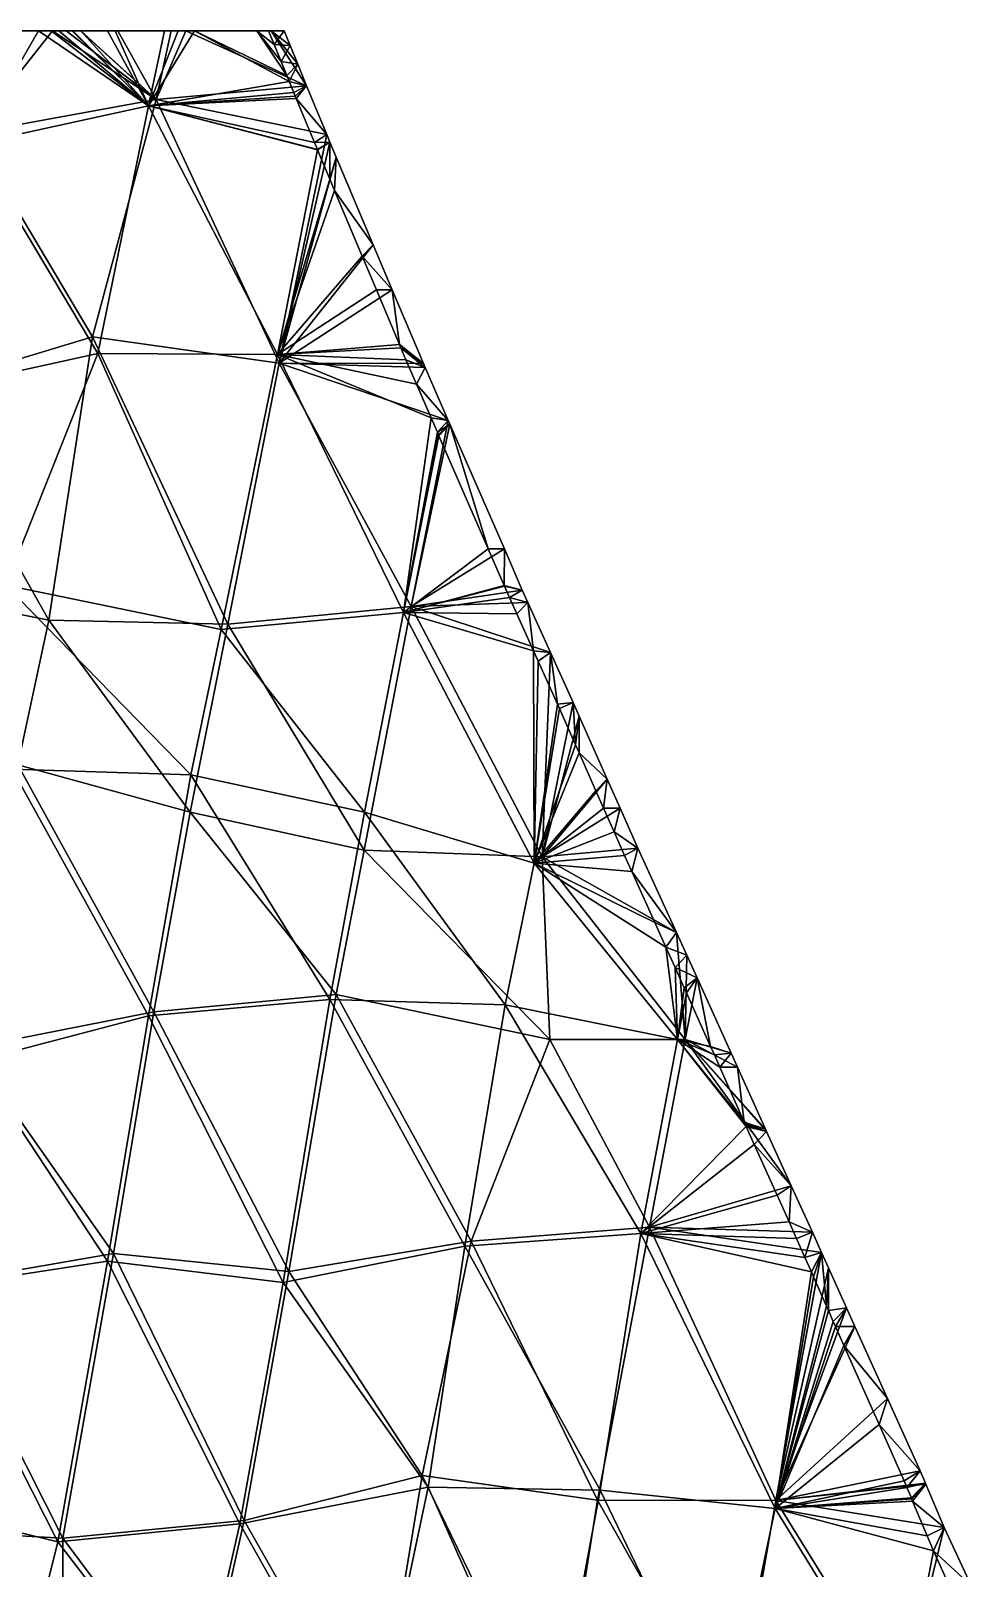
# Model space of a CAD drawing. Extents: x 373697 to 374005, y 6959904 to 6960301.
# Drawn here: x 373808.4 to 373919.1, y 6960119.6 to 6960300.5 of the extents above; entities that cross this region are included whole.
import ezdxf

# ---------------------------------------------------------------- set-up
doc = ezdxf.new("R2010")
doc.units = 0
doc.layers.add('Falla_Este', color=7, linetype='CONTINUOUS')

msp = doc.modelspace()

# ---------------------------------------------------------------- linework, layer by layer
at = {"layer": 'Falla_Este'}
for points in [[(373801.41, 6960288.48, 184.19), (373823.13, 6960292.45, 210.73), (373810.96, 6960300.54, 200.54)], [(373801.41, 6960288.48, 184.19), (373810.96, 6960300.54, 200.54), (373803.88, 6960300.54, 192.48)], [(373809.3, 6960300.54, 200.54), (373801.56, 6960287.21, 185.59), (373803.82, 6960300.54, 194.26)], [(373822.24, 6960291.73, 211.33), (373801.56, 6960287.21, 185.59), (373809.3, 6960300.54, 200.54)], [(373810.96, 6960300.54, 200.54), (373809.3, 6960300.54, 200.54), (373803.82, 6960300.54, 194.26)], [(373810.96, 6960300.54, 200.54), (373803.82, 6960300.54, 194.26), (373803.88, 6960300.54, 192.48)], [(373810.78, 6960300.54, 202.23), (373809.3, 6960300.54, 200.54), (373810.96, 6960300.54, 200.54)], [(373810.78, 6960300.54, 202.23), (373822.24, 6960291.73, 211.33), (373809.3, 6960300.54, 200.54)], [(373811.68, 6960300.54, 203.26), (373810.78, 6960300.54, 202.23), (373812.55, 6960300.54, 202.35)], [(373812.55, 6960300.54, 202.35), (373810.78, 6960300.54, 202.23), (373810.96, 6960300.54, 200.54)], [(373822.24, 6960291.73, 211.33), (373810.78, 6960300.54, 202.23), (373811.68, 6960300.54, 203.26)], [(373810.96, 6960300.54, 200.54), (373823.13, 6960292.45, 210.73), (373812.55, 6960300.54, 202.35)], [(373813.25, 6960300.54, 205.06), (373811.68, 6960300.54, 203.26), (373814.23, 6960300.54, 204.26)], [(373811.68, 6960300.54, 203.26), (373812.55, 6960300.54, 202.35), (373814.23, 6960300.54, 204.26)], [(373813.25, 6960300.54, 205.06), (373822.24, 6960291.73, 211.33), (373811.68, 6960300.54, 203.26)], [(373812.55, 6960300.54, 202.35), (373823.13, 6960292.45, 210.73), (373814.23, 6960300.54, 204.26)], [(373813.3, 6960300.54, 205.12), (373813.25, 6960300.54, 205.06), (373814.23, 6960300.54, 204.26)], [(373813.3, 6960300.54, 205.12), (373822.24, 6960291.73, 211.33), (373813.25, 6960300.54, 205.06)], [(373813.33, 6960300.54, 205.15), (373813.3, 6960300.54, 205.12), (373814.26, 6960300.54, 204.29)], [(373813.3, 6960300.54, 205.12), (373814.23, 6960300.54, 204.26), (373814.26, 6960300.54, 204.29)], [(373813.33, 6960300.54, 205.15), (373822.24, 6960291.73, 211.33), (373813.3, 6960300.54, 205.12)], [(373814.26, 6960300.54, 206.21), (373813.33, 6960300.54, 205.15), (373814.26, 6960300.54, 204.29)], [(373814.26, 6960300.54, 206.21), (373822.24, 6960291.73, 211.33), (373813.33, 6960300.54, 205.15)], [(373814.23, 6960300.54, 204.26), (373823.13, 6960292.45, 210.73), (373814.26, 6960300.54, 204.29)], [(373817.41, 6960300.54, 209.83), (373814.26, 6960300.54, 206.21), (373818.64, 6960300.54, 209.28)], [(373814.26, 6960300.54, 206.21), (373814.26, 6960300.54, 204.29), (373818.64, 6960300.54, 209.28)], [(373814.26, 6960300.54, 204.29), (373823.13, 6960292.45, 210.73), (373818.64, 6960300.54, 209.28)], [(373817.41, 6960300.54, 209.83), (373822.24, 6960291.73, 211.33), (373814.26, 6960300.54, 206.21)], [(373818.32, 6960300.54, 210.87), (373817.41, 6960300.54, 209.83), (373818.64, 6960300.54, 209.28)], [(373818.32, 6960300.54, 210.87), (373822.24, 6960291.73, 211.33), (373817.41, 6960300.54, 209.83)], [(373824.11, 6960300.54, 217.55), (373818.32, 6960300.54, 210.87), (373824.89, 6960300.54, 216.45)], [(373818.32, 6960300.54, 210.87), (373818.64, 6960300.54, 209.28), (373824.89, 6960300.54, 216.45)], [(373824.11, 6960300.54, 217.55), (373822.24, 6960291.73, 211.33), (373818.32, 6960300.54, 210.87)], [(373818.64, 6960300.54, 209.28), (373823.13, 6960292.45, 210.73), (373824.89, 6960300.54, 216.45)], [(373822.24, 6960291.73, 211.33), (373824.11, 6960300.54, 217.55), (373824.13, 6960300.54, 217.56)], [(373825.73, 6960300.54, 219.4), (373822.24, 6960291.73, 211.33), (373824.13, 6960300.54, 217.56)], [(373822.24, 6960291.73, 211.33), (373825.73, 6960300.54, 219.4), (373827.66, 6960300.54, 221.59)], [(373838.79, 6960294.59, 231.52), (373822.24, 6960291.73, 211.33), (373827.66, 6960300.54, 221.59)], [(373824.89, 6960300.54, 216.45), (373823.13, 6960292.45, 210.73), (373826.64, 6960300.54, 218.43)], [(373826.64, 6960300.54, 218.43), (373823.13, 6960292.45, 210.73), (373840.83, 6960294.07, 231.52)], [(373824.13, 6960300.54, 217.56), (373824.11, 6960300.54, 217.55), (373824.89, 6960300.54, 216.45)], [(373824.89, 6960300.54, 216.45), (373826.64, 6960300.54, 218.43), (373824.13, 6960300.54, 217.56)], [(373825.73, 6960300.54, 219.4), (373824.13, 6960300.54, 217.56), (373826.64, 6960300.54, 218.43)], [(373827.66, 6960300.54, 221.59), (373825.73, 6960300.54, 219.4), (373826.64, 6960300.54, 218.43)], [(373827.66, 6960300.54, 221.59), (373826.64, 6960300.54, 218.43), (373836.68, 6960300.54, 229.8)], [(373826.64, 6960300.54, 218.43), (373840.83, 6960294.07, 231.52), (373836.68, 6960300.54, 229.8)], [(373834.98, 6960300.54, 229.93), (373827.66, 6960300.54, 221.59), (373836.68, 6960300.54, 229.8)], [(373838.79, 6960294.59, 231.52), (373827.66, 6960300.54, 221.59), (373838.51, 6960295.27, 231.52)], [(373838.51, 6960295.27, 231.52), (373827.66, 6960300.54, 221.59), (373834.98, 6960300.54, 229.93)], [(373836.68, 6960300.54, 229.8), (373836.37, 6960300.54, 231.52), (373834.98, 6960300.54, 229.93)], [(373837.03, 6960298.92, 231.52), (373834.98, 6960300.54, 229.93), (373836.37, 6960300.54, 231.52)], [(373838.51, 6960295.27, 231.52), (373834.98, 6960300.54, 229.93), (373837.85, 6960296.91, 231.52)], [(373837.85, 6960296.91, 231.52), (373834.98, 6960300.54, 229.93), (373837.03, 6960298.92, 231.52)], [(373838.2, 6960300.54, 231.52), (373836.37, 6960300.54, 231.52), (373836.68, 6960300.54, 229.8)], [(373838.2, 6960300.54, 231.52), (373837.03, 6960298.92, 231.52), (373836.37, 6960300.54, 231.52)], [(373836.68, 6960300.54, 229.8), (373839.8, 6960296.6, 231.52), (373838.91, 6960298.79, 231.52)], [(373836.68, 6960300.54, 229.8), (373840.83, 6960294.07, 231.52), (373839.8, 6960296.6, 231.52)], [(373836.68, 6960300.54, 229.8), (373838.91, 6960298.79, 231.52), (373838.2, 6960300.54, 231.52)], [(373838.91, 6960298.79, 231.52), (373837.03, 6960298.92, 231.52), (373838.2, 6960300.54, 231.52)], [(373837.85, 6960296.91, 231.52), (373837.03, 6960298.92, 231.52), (373838.91, 6960298.79, 231.52)], [(373839.8, 6960296.6, 231.52), (373837.85, 6960296.91, 231.52), (373838.91, 6960298.79, 231.52)], [(373838.51, 6960295.27, 231.52), (373837.85, 6960296.91, 231.52), (373839.8, 6960296.6, 231.52)], [(373838.79, 6960294.59, 231.52), (373838.51, 6960295.27, 231.52), (373839.8, 6960296.6, 231.52)], [(373838.79, 6960294.59, 231.52), (373839.8, 6960296.6, 231.52), (373840.83, 6960294.07, 231.52)], [(373839.33, 6960293.26, 231.52), (373822.24, 6960291.73, 211.33), (373838.79, 6960294.59, 231.52)], [(373823.13, 6960292.45, 210.73), (373843.21, 6960288.33, 231.52), (373840.83, 6960294.07, 231.52)], [(373839.33, 6960293.26, 231.52), (373838.79, 6960294.59, 231.52), (373840.83, 6960294.07, 231.52)], [(373839.49, 6960292.86, 231.52), (373839.33, 6960293.26, 231.52), (373840.83, 6960294.07, 231.52)], [(373839.61, 6960292.58, 231.52), (373839.49, 6960292.86, 231.52), (373840.83, 6960294.07, 231.52)], [(373840.83, 6960294.07, 231.52), (373843.21, 6960288.33, 231.52), (373839.61, 6960292.58, 231.52)], [(373801.41, 6960288.48, 184.19), (373815.66, 6960264.52, 189.4), (373823.13, 6960292.45, 210.73)], [(373823.13, 6960292.45, 210.73), (373815.66, 6960264.52, 189.4), (373837.61, 6960261.44, 212.52)], [(373839.49, 6960292.86, 231.52), (373822.24, 6960291.73, 211.33), (373839.33, 6960293.26, 231.52)], [(373839.61, 6960292.58, 231.52), (373822.24, 6960291.73, 211.33), (373839.49, 6960292.86, 231.52)], [(373841.76, 6960287.41, 231.52), (373822.24, 6960291.73, 211.33), (373839.61, 6960292.58, 231.52)], [(373837.61, 6960261.44, 212.52), (373843.21, 6960288.33, 231.52), (373823.13, 6960292.45, 210.73)], [(373841.76, 6960287.41, 231.52), (373839.61, 6960292.58, 231.52), (373843.21, 6960288.33, 231.52)], [(373822.24, 6960291.73, 211.33), (373816.27, 6960262.57, 190.99), (373801.56, 6960287.21, 185.59)], [(373837.42, 6960262.45, 214.75), (373816.27, 6960262.57, 190.99), (373822.24, 6960291.73, 211.33)], [(373842.11, 6960286.57, 231.52), (373822.24, 6960291.73, 211.33), (373841.76, 6960287.41, 231.52)], [(373842.12, 6960286.54, 231.52), (373822.24, 6960291.73, 211.33), (373842.11, 6960286.57, 231.52)], [(373842.12, 6960286.54, 231.52), (373837.42, 6960262.45, 214.75), (373822.24, 6960291.73, 211.33)], [(373816.27, 6960262.57, 190.99), (373794.36, 6960257.74, 163.97), (373801.56, 6960287.21, 185.59)], [(373795.12, 6960258.35, 163.45), (373815.66, 6960264.52, 189.4), (373801.41, 6960288.48, 184.19)], [(373843.21, 6960288.33, 231.52), (373837.61, 6960261.44, 212.52), (373843.59, 6960287.44, 231.52)], [(373843.59, 6960287.44, 231.52), (373837.61, 6960261.44, 212.52), (373844.33, 6960285.68, 231.52)], [(373843.21, 6960288.33, 231.52), (373843.59, 6960287.44, 231.52), (373841.76, 6960287.41, 231.52)], [(373842.11, 6960286.57, 231.52), (373841.76, 6960287.41, 231.52), (373843.59, 6960287.44, 231.52)], [(373842.12, 6960286.54, 231.52), (373842.11, 6960286.57, 231.52), (373843.59, 6960287.44, 231.52)], [(373843.59, 6960283.07, 231.52), (373842.12, 6960286.54, 231.52), (373843.59, 6960287.44, 231.52)], [(373843.59, 6960283.07, 231.52), (373843.59, 6960287.44, 231.52), (373844.33, 6960285.68, 231.52)], [(373837.42, 6960262.45, 214.75), (373842.12, 6960286.54, 231.52), (373843.59, 6960283.07, 231.52)], [(373837.61, 6960261.44, 212.52), (373848.69, 6960275.36, 231.52), (373844.33, 6960285.68, 231.52)], [(373844.14, 6960281.75, 231.52), (373843.59, 6960283.07, 231.52), (373844.33, 6960285.68, 231.52)], [(373844.14, 6960281.75, 231.52), (373844.33, 6960285.68, 231.52), (373848.69, 6960275.36, 231.52)], [(373837.42, 6960262.45, 214.75), (373843.59, 6960283.07, 231.52), (373844.14, 6960281.75, 231.52)], [(373837.42, 6960262.45, 214.75), (373844.14, 6960281.75, 231.52), (373847.4, 6960274.02, 231.52)], [(373847.4, 6960274.02, 231.52), (373844.14, 6960281.75, 231.52), (373848.69, 6960275.36, 231.52)], [(373837.61, 6960261.44, 212.52), (373850.93, 6960270.06, 231.52), (373848.69, 6960275.36, 231.52)], [(373848.69, 6960275.36, 231.52), (373850.93, 6960270.06, 231.52), (373847.4, 6960274.02, 231.52)], [(373837.42, 6960262.45, 214.75), (373847.4, 6960274.02, 231.52), (373849.07, 6960270.06, 231.52)], [(373849.07, 6960270.06, 231.52), (373847.4, 6960274.02, 231.52), (373850.93, 6960270.06, 231.52)], [(373851.79, 6960263.61, 231.52), (373837.42, 6960262.45, 214.75), (373849.07, 6960270.06, 231.52)], [(373837.61, 6960261.44, 212.52), (373854.59, 6960261.41, 231.52), (373850.93, 6960270.06, 231.52)], [(373850.93, 6960270.06, 231.52), (373851.79, 6960263.61, 231.52), (373849.07, 6960270.06, 231.52)], [(373854.59, 6960261.41, 231.52), (373851.79, 6960263.61, 231.52), (373850.93, 6960270.06, 231.52)], [(373795.12, 6960258.35, 163.45), (373810.5, 6960231.18, 168), (373815.66, 6960264.52, 189.4)], [(373810.5, 6960231.18, 168), (373831.57, 6960230.71, 191), (373815.66, 6960264.52, 189.4)], [(373815.66, 6960264.52, 189.4), (373831.57, 6960230.71, 191), (373837.61, 6960261.44, 212.52)], [(373851.94, 6960263.25, 231.52), (373837.42, 6960262.45, 214.75), (373851.79, 6960263.61, 231.52)], [(373854.59, 6960261.41, 231.52), (373851.94, 6960263.25, 231.52), (373851.79, 6960263.61, 231.52)], [(373816.27, 6960262.57, 190.99), (373805.45, 6960235.33, 166.04), (373794.36, 6960257.74, 163.97)], [(373816.27, 6960262.57, 190.99), (373830.78, 6960230.09, 191.54), (373805.45, 6960235.33, 166.04)], [(373837.42, 6960262.45, 214.75), (373830.78, 6960230.09, 191.54), (373816.27, 6960262.57, 190.99)], [(373837.42, 6960262.45, 214.75), (373852.24, 6960232.08, 216.59), (373830.78, 6960230.09, 191.54)], [(373837.42, 6960262.45, 214.75), (373851.94, 6960263.25, 231.52), (373852.54, 6960261.82, 231.52)], [(373853.78, 6960258.98, 231.52), (373837.42, 6960262.45, 214.75), (373852.54, 6960261.82, 231.52)], [(373855.51, 6960255, 231.52), (373837.42, 6960262.45, 214.75), (373853.78, 6960258.98, 231.52)], [(373855.51, 6960255, 231.52), (373852.24, 6960232.08, 216.59), (373837.42, 6960262.45, 214.75)], [(373852.54, 6960261.82, 231.52), (373851.94, 6960263.25, 231.52), (373854.8, 6960260.92, 231.52)], [(373851.94, 6960263.25, 231.52), (373854.59, 6960261.41, 231.52), (373854.8, 6960260.92, 231.52)], [(373853.78, 6960258.98, 231.52), (373852.54, 6960261.82, 231.52), (373854.8, 6960260.92, 231.52)], [(373831.57, 6960230.71, 191), (373853.14, 6960232.79, 215.97), (373837.61, 6960261.44, 212.52)], [(373854.8, 6960260.92, 231.52), (373837.61, 6960261.44, 212.52), (373857.5, 6960254.7, 231.52)], [(373837.61, 6960261.44, 212.52), (373853.14, 6960232.79, 215.97), (373857.5, 6960254.7, 231.52)], [(373837.61, 6960261.44, 212.52), (373854.8, 6960260.92, 231.52), (373854.59, 6960261.41, 231.52)], [(373857.5, 6960254.7, 231.52), (373853.78, 6960258.98, 231.52), (373854.8, 6960260.92, 231.52)], [(373789.96, 6960235.33, 147.37), (373810.5, 6960231.18, 168), (373795.12, 6960258.35, 163.45)], [(373857.5, 6960254.7, 231.52), (373855.51, 6960255, 231.52), (373853.78, 6960258.98, 231.52)], [(373852.24, 6960232.08, 216.59), (373855.51, 6960255, 231.52), (373856.24, 6960253.32, 231.52)], [(373853.14, 6960232.79, 215.97), (373857.7, 6960254.24, 231.52), (373857.5, 6960254.7, 231.52)], [(373857.5, 6960254.7, 231.52), (373856.24, 6960253.32, 231.52), (373855.51, 6960255, 231.52)], [(373856.24, 6960253.32, 231.52), (373857.5, 6960254.7, 231.52), (373857.7, 6960254.24, 231.52)], [(373852.24, 6960232.08, 216.59), (373856.24, 6960253.32, 231.52), (373856.36, 6960253.03, 231.52)], [(373852.24, 6960232.08, 216.59), (373856.36, 6960253.03, 231.52), (373856.42, 6960252.9, 231.52)], [(373852.24, 6960232.08, 216.59), (373856.42, 6960252.9, 231.52), (373862.23, 6960239.57, 231.52)], [(373853.14, 6960232.79, 215.97), (373864.12, 6960239.57, 231.52), (373857.7, 6960254.24, 231.52)], [(373856.36, 6960253.03, 231.52), (373856.24, 6960253.32, 231.52), (373857.7, 6960254.24, 231.52)], [(373856.42, 6960252.9, 231.52), (373856.36, 6960253.03, 231.52), (373857.7, 6960254.24, 231.52)], [(373857.7, 6960254.24, 231.52), (373862.23, 6960239.57, 231.52), (373856.42, 6960252.9, 231.52)], [(373864.12, 6960239.57, 231.52), (373862.23, 6960239.57, 231.52), (373857.7, 6960254.24, 231.52)], [(373852.24, 6960232.08, 216.59), (373862.23, 6960239.57, 231.52), (373864.1, 6960235.27, 231.52)], [(373864.12, 6960239.57, 231.52), (373853.14, 6960232.79, 215.97), (373866.22, 6960234.74, 231.52)], [(373864.12, 6960239.57, 231.52), (373864.1, 6960235.27, 231.52), (373862.23, 6960239.57, 231.52)], [(373866.22, 6960234.74, 231.52), (373864.1, 6960235.27, 231.52), (373864.12, 6960239.57, 231.52)], [(373806.87, 6960214.19, 155.61), (373810.5, 6960231.18, 168), (373789.96, 6960235.33, 147.37)], [(373805.45, 6960235.33, 166.04), (373827.23, 6960213.01, 178.93), (373806.2, 6960213.66, 156.05)], [(373805.45, 6960235.33, 166.04), (373830.78, 6960230.09, 191.54), (373827.23, 6960213.01, 178.93)], [(373864.14, 6960235.18, 231.52), (373852.24, 6960232.08, 216.59), (373864.1, 6960235.27, 231.52)], [(373864.73, 6960233.87, 231.52), (373852.24, 6960232.08, 216.59), (373864.14, 6960235.18, 231.52)], [(373866.22, 6960234.74, 231.52), (373853.14, 6960232.79, 215.97), (373866.88, 6960233.29, 231.52)], [(373866.22, 6960234.74, 231.52), (373864.14, 6960235.18, 231.52), (373864.1, 6960235.27, 231.52)], [(373866.22, 6960234.74, 231.52), (373864.73, 6960233.87, 231.52), (373864.14, 6960235.18, 231.52)], [(373864.73, 6960233.87, 231.52), (373866.22, 6960234.74, 231.52), (373866.88, 6960233.29, 231.52)], [(373831.57, 6960230.71, 191), (373847.61, 6960204.15, 195.31), (373853.14, 6960232.79, 215.97)], [(373847.61, 6960204.15, 195.31), (373868.55, 6960203.36, 218.31), (373853.14, 6960232.79, 215.97)], [(373865.59, 6960231.95, 231.52), (373852.24, 6960232.08, 216.59), (373864.73, 6960233.87, 231.52)], [(373866.88, 6960233.29, 231.52), (373853.14, 6960232.79, 215.97), (373869.55, 6960227.39, 231.52)], [(373869.55, 6960227.39, 231.52), (373853.14, 6960232.79, 215.97), (373868.55, 6960203.36, 218.31)], [(373865.59, 6960231.95, 231.52), (373864.73, 6960233.87, 231.52), (373866.88, 6960233.29, 231.52)], [(373867.56, 6960227.57, 231.52), (373865.59, 6960231.95, 231.52), (373866.88, 6960233.29, 231.52)], [(373867.56, 6960227.57, 231.52), (373866.88, 6960233.29, 231.52), (373869.55, 6960227.39, 231.52)], [(373806.87, 6960214.19, 155.61), (373827.13, 6960208.6, 174.99), (373810.5, 6960231.18, 168)], [(373810.5, 6960231.18, 168), (373827.13, 6960208.6, 174.99), (373831.57, 6960230.71, 191)], [(373852.24, 6960232.08, 216.59), (373847.65, 6960208.6, 199.43), (373830.78, 6960230.09, 191.54)], [(373867.63, 6960202.61, 218.96), (373847.65, 6960208.6, 199.43), (373852.24, 6960232.08, 216.59)], [(373867.56, 6960227.57, 231.52), (373852.24, 6960232.08, 216.59), (373865.59, 6960231.95, 231.52)], [(373867.63, 6960202.61, 218.96), (373852.24, 6960232.08, 216.59), (373867.56, 6960227.57, 231.52)], [(373831.57, 6960230.71, 191), (373827.13, 6960208.6, 174.99), (373847.61, 6960204.15, 195.31)], [(373847.65, 6960208.6, 199.43), (373827.23, 6960213.01, 178.93), (373830.78, 6960230.09, 191.54)], [(373868.1, 6960226.37, 231.52), (373867.56, 6960227.57, 231.52), (373869.55, 6960227.39, 231.52)], [(373867.63, 6960202.61, 218.96), (373867.56, 6960227.57, 231.52), (373868.1, 6960226.37, 231.52)], [(373870.39, 6960221.31, 231.52), (373868.1, 6960226.37, 231.52), (373869.55, 6960227.39, 231.52)], [(373869.55, 6960227.39, 231.52), (373868.55, 6960203.36, 218.31), (373872.21, 6960221.51, 231.52)], [(373870.39, 6960221.31, 231.52), (373869.55, 6960227.39, 231.52), (373872.21, 6960221.51, 231.52)], [(373867.63, 6960202.61, 218.96), (373868.1, 6960226.37, 231.52), (373870.39, 6960221.31, 231.52)], [(373867.63, 6960202.61, 218.96), (373870.39, 6960221.31, 231.52), (373870.6, 6960220.81, 231.52)], [(373867.63, 6960202.61, 218.96), (373870.6, 6960220.81, 231.52), (373872.49, 6960216.54, 231.52)], [(373872.21, 6960221.51, 231.52), (373868.55, 6960203.36, 218.31), (373872.92, 6960219.91, 231.52)], [(373872.92, 6960219.91, 231.52), (373868.55, 6960203.36, 218.31), (373876.22, 6960212.5, 231.52)], [(373870.6, 6960220.81, 231.52), (373870.39, 6960221.31, 231.52), (373872.21, 6960221.51, 231.52)], [(373872.49, 6960216.54, 231.52), (373870.6, 6960220.81, 231.52), (373872.21, 6960221.51, 231.52)], [(373872.49, 6960216.54, 231.52), (373872.21, 6960221.51, 231.52), (373872.92, 6960219.91, 231.52)], [(373872.92, 6960215.57, 231.52), (373872.49, 6960216.54, 231.52), (373872.92, 6960219.91, 231.52)], [(373872.92, 6960215.57, 231.52), (373872.92, 6960219.91, 231.52), (373876.22, 6960212.5, 231.52)], [(373867.63, 6960202.61, 218.96), (373872.49, 6960216.54, 231.52), (373872.92, 6960215.57, 231.52)], [(373867.63, 6960202.61, 218.96), (373872.92, 6960215.57, 231.52), (373874.89, 6960211.12, 231.52)], [(373874.89, 6960211.12, 231.52), (373872.92, 6960215.57, 231.52), (373876.22, 6960212.5, 231.52)], [(373806.87, 6960214.19, 155.61), (373801.12, 6960180.82, 130.53), (373822.85, 6960185.13, 157.55)], [(373806.2, 6960213.66, 156.05), (373822.23, 6960184.65, 157.95), (373801.88, 6960179.31, 131.95)], [(373822.23, 6960184.65, 157.95), (373806.2, 6960213.66, 156.05), (373827.23, 6960213.01, 178.93)], [(373806.87, 6960214.19, 155.61), (373822.85, 6960185.13, 157.55), (373827.13, 6960208.6, 174.99)], [(373822.23, 6960184.65, 157.95), (373827.23, 6960213.01, 178.93), (373843.59, 6960186.58, 183.01)], [(373847.65, 6960208.6, 199.43), (373843.59, 6960186.58, 183.01), (373827.23, 6960213.01, 178.93)], [(373867.63, 6960202.61, 218.96), (373874.89, 6960211.12, 231.52), (373875.79, 6960209.08, 231.52)], [(373876.22, 6960212.5, 231.52), (373868.55, 6960203.36, 218.31), (373877.74, 6960209.08, 231.52)], [(373875.79, 6960209.08, 231.52), (373874.89, 6960211.12, 231.52), (373876.22, 6960212.5, 231.52)], [(373875.79, 6960209.08, 231.52), (373876.22, 6960212.5, 231.52), (373877.74, 6960209.08, 231.52)], [(373867.63, 6960202.61, 218.96), (373875.79, 6960209.08, 231.52), (373877.02, 6960206.29, 231.52)], [(373877.74, 6960209.08, 231.52), (373868.55, 6960203.36, 218.31), (373879.83, 6960204.38, 231.52)], [(373877.02, 6960206.29, 231.52), (373875.79, 6960209.08, 231.52), (373877.74, 6960209.08, 231.52)], [(373879.83, 6960204.38, 231.52), (373877.02, 6960206.29, 231.52), (373877.74, 6960209.08, 231.52)], [(373822.85, 6960185.13, 157.55), (373844.33, 6960187.14, 182.54), (373827.13, 6960208.6, 174.99)], [(373844.33, 6960187.14, 182.54), (373847.61, 6960204.15, 195.31), (373827.13, 6960208.6, 174.99)], [(373847.65, 6960208.6, 199.43), (373864.23, 6960185.92, 206.31), (373843.59, 6960186.58, 183.01)], [(373847.65, 6960208.6, 199.43), (373867.63, 6960202.61, 218.96), (373864.23, 6960185.92, 206.31)], [(373867.63, 6960202.61, 218.96), (373877.02, 6960206.29, 231.52), (373878.24, 6960203.52, 231.52)], [(373878.24, 6960203.52, 231.52), (373877.02, 6960206.29, 231.52), (373879.83, 6960204.38, 231.52)], [(373844.33, 6960187.14, 182.54), (373869.46, 6960181.87, 208.1), (373847.61, 6960204.15, 195.31)], [(373847.61, 6960204.15, 195.31), (373869.46, 6960181.87, 208.1), (373868.55, 6960203.36, 218.31)], [(373879.83, 6960204.38, 231.52), (373868.55, 6960203.36, 218.31), (373884.37, 6960194.43, 231.52)], [(373879.1, 6960201.64, 231.52), (373878.24, 6960203.52, 231.52), (373879.83, 6960204.38, 231.52)], [(373879.1, 6960201.64, 231.52), (373879.83, 6960204.38, 231.52), (373884.37, 6960194.43, 231.52)], [(373864.23, 6960185.92, 206.31), (373867.63, 6960202.61, 218.96), (373884.5, 6960181.87, 227.5)], [(373867.63, 6960202.61, 218.96), (373878.24, 6960203.52, 231.52), (373879.1, 6960201.64, 231.52)], [(373883.13, 6960192.71, 231.52), (373867.63, 6960202.61, 218.96), (373881.81, 6960195.64, 231.52)], [(373884.5, 6960181.87, 227.5), (373867.63, 6960202.61, 218.96), (373883.13, 6960192.71, 231.52)], [(373867.63, 6960202.61, 218.96), (373879.1, 6960201.64, 231.52), (373881.81, 6960195.64, 231.52)], [(373868.55, 6960203.36, 218.31), (373885.4, 6960181.87, 226.22), (373884.37, 6960194.43, 231.52)], [(373868.55, 6960203.36, 218.31), (373869.46, 6960181.87, 208.1), (373885.4, 6960181.87, 226.22)], [(373881.81, 6960195.64, 231.52), (373879.1, 6960201.64, 231.52), (373884.37, 6960194.43, 231.52)], [(373883.13, 6960192.71, 231.52), (373881.81, 6960195.64, 231.52), (373884.37, 6960194.43, 231.52)], [(373883.13, 6960192.71, 231.52), (373884.37, 6960194.43, 231.52), (373885.59, 6960191.76, 231.52)], [(373884.37, 6960194.43, 231.52), (373885.4, 6960181.87, 226.22), (373885.59, 6960191.76, 231.52)], [(373884.21, 6960190.32, 231.52), (373883.13, 6960192.71, 231.52), (373885.59, 6960191.76, 231.52)], [(373884.5, 6960181.87, 227.5), (373883.13, 6960192.71, 231.52), (373884.21, 6960190.32, 231.52)], [(373885.59, 6960191.76, 231.52), (373886.81, 6960189.11, 231.52), (373884.21, 6960190.32, 231.52)], [(373885.59, 6960191.76, 231.52), (373885.4, 6960181.87, 226.22), (373886.81, 6960189.11, 231.52)], [(373885.28, 6960187.95, 231.52), (373884.21, 6960190.32, 231.52), (373886.81, 6960189.11, 231.52)], [(373884.5, 6960181.87, 227.5), (373884.21, 6960190.32, 231.52), (373885.28, 6960187.95, 231.52)], [(373885.56, 6960187.34, 231.52), (373884.5, 6960181.87, 227.5), (373885.28, 6960187.95, 231.52)], [(373888.38, 6960181.04, 231.52), (373884.5, 6960181.87, 227.5), (373885.56, 6960187.34, 231.52)], [(373885.56, 6960187.34, 231.52), (373885.28, 6960187.95, 231.52), (373886.81, 6960189.11, 231.52)], [(373886.81, 6960189.11, 231.52), (373885.4, 6960181.87, 226.22), (373890.82, 6960180.23, 231.52)], [(373888.38, 6960181.04, 231.52), (373885.56, 6960187.34, 231.52), (373886.81, 6960189.11, 231.52)], [(373888.38, 6960181.04, 231.52), (373886.81, 6960189.11, 231.52), (373890.82, 6960180.23, 231.52)], [(373822.23, 6960184.65, 157.95), (373843.59, 6960186.58, 183.01), (373838.07, 6960153.25, 157.58)], [(373822.85, 6960185.13, 157.55), (373838.77, 6960154.57, 157.94), (373844.33, 6960187.14, 182.54)], [(373859.45, 6960157.54, 184.99), (373838.07, 6960153.25, 157.58), (373843.59, 6960186.58, 183.01)], [(373844.33, 6960187.14, 182.54), (373838.77, 6960154.57, 157.94), (373860.21, 6960158.12, 184.5)], [(373864.23, 6960185.92, 206.31), (373859.45, 6960157.54, 184.99), (373843.59, 6960186.58, 183.01)], [(373869.46, 6960181.87, 208.1), (373844.33, 6960187.14, 182.54), (373860.21, 6960158.12, 184.5)], [(373880.18, 6960159.02, 210.47), (373859.45, 6960157.54, 184.99), (373864.23, 6960185.92, 206.31)], [(373884.5, 6960181.87, 227.5), (373880.18, 6960159.02, 210.47), (373864.23, 6960185.92, 206.31)], [(373801.12, 6960180.82, 130.53), (373818.13, 6960156.68, 136), (373822.85, 6960185.13, 157.55)], [(373822.23, 6960184.65, 157.95), (373817.42, 6960155.78, 135.92), (373801.88, 6960179.31, 131.95)], [(373817.42, 6960155.78, 135.92), (373822.23, 6960184.65, 157.95), (373838.07, 6960153.25, 157.58)], [(373822.85, 6960185.13, 157.55), (373818.13, 6960156.68, 136), (373838.77, 6960154.57, 157.94)], [(373797.07, 6960153.04, 108.75), (373818.13, 6960156.68, 136), (373801.12, 6960180.82, 130.53)], [(373881.19, 6960159.78, 209.82), (373869.46, 6960181.87, 208.1), (373860.21, 6960158.12, 184.5)], [(373869.46, 6960181.87, 208.1), (373881.19, 6960159.78, 209.82), (373885.4, 6960181.87, 226.22)], [(373892.58, 6960171.61, 231.52), (373880.18, 6960159.02, 210.47), (373884.5, 6960181.87, 227.5)], [(373881.19, 6960159.78, 209.82), (373897.87, 6960164.63, 231.52), (373885.4, 6960181.87, 226.22)], [(373888.83, 6960180.04, 231.52), (373884.5, 6960181.87, 227.5), (373888.38, 6960181.04, 231.52)], [(373884.5, 6960181.87, 227.5), (373892.45, 6960171.89, 231.52), (373892.54, 6960171.71, 231.52)], [(373889.48, 6960178.59, 231.52), (373884.5, 6960181.87, 227.5), (373888.83, 6960180.04, 231.52)], [(373892.35, 6960172.14, 231.52), (373884.5, 6960181.87, 227.5), (373889.48, 6960178.59, 231.52)], [(373892.45, 6960171.89, 231.52), (373884.5, 6960181.87, 227.5), (373892.35, 6960172.14, 231.52)], [(373884.5, 6960181.87, 227.5), (373892.54, 6960171.71, 231.52), (373892.58, 6960171.61, 231.52)], [(373890.82, 6960180.23, 231.52), (373885.4, 6960181.87, 226.22), (373891.56, 6960178.59, 231.52)], [(373885.4, 6960181.87, 226.22), (373894.85, 6960171.31, 231.52), (373891.56, 6960178.59, 231.52)], [(373894.85, 6960171.31, 231.52), (373885.4, 6960181.87, 226.22), (373894.98, 6960171.03, 231.52)], [(373894.98, 6960171.03, 231.52), (373885.4, 6960181.87, 226.22), (373897.87, 6960164.63, 231.52)], [(373888.83, 6960180.04, 231.52), (373888.38, 6960181.04, 231.52), (373890.82, 6960180.23, 231.52)], [(373890.82, 6960180.23, 231.52), (373889.48, 6960178.59, 231.52), (373888.83, 6960180.04, 231.52)], [(373891.56, 6960178.59, 231.52), (373889.48, 6960178.59, 231.52), (373890.82, 6960180.23, 231.52)], [(373801.88, 6960179.31, 131.95), (373817.42, 6960155.78, 135.92), (373796.43, 6960152.54, 109.19)], [(373891.56, 6960178.59, 231.52), (373892.35, 6960172.14, 231.52), (373889.48, 6960178.59, 231.52)], [(373894.85, 6960171.31, 231.52), (373892.35, 6960172.14, 231.52), (373891.56, 6960178.59, 231.52)], [(373893.53, 6960169.52, 231.52), (373880.18, 6960159.02, 210.47), (373892.58, 6960171.61, 231.52)], [(373894.85, 6960171.31, 231.52), (373892.45, 6960171.89, 231.52), (373892.35, 6960172.14, 231.52)], [(373892.54, 6960171.71, 231.52), (373892.45, 6960171.89, 231.52), (373894.98, 6960171.03, 231.52)], [(373892.45, 6960171.89, 231.52), (373894.85, 6960171.31, 231.52), (373894.98, 6960171.03, 231.52)], [(373892.58, 6960171.61, 231.52), (373892.54, 6960171.71, 231.52), (373894.98, 6960171.03, 231.52)], [(373893.53, 6960169.52, 231.52), (373892.58, 6960171.61, 231.52), (373894.98, 6960171.03, 231.52)], [(373896.22, 6960163.54, 231.52), (373880.18, 6960159.02, 210.47), (373893.53, 6960169.52, 231.52)], [(373893.53, 6960169.52, 231.52), (373894.98, 6960171.03, 231.52), (373897.87, 6960164.63, 231.52)], [(373896.22, 6960163.54, 231.52), (373893.53, 6960169.52, 231.52), (373897.87, 6960164.63, 231.52)], [(373881.19, 6960159.78, 209.82), (373900.36, 6960159.18, 231.52), (373897.87, 6960164.63, 231.52)], [(373897.87, 6960164.63, 231.52), (373897.64, 6960160.4, 231.52), (373896.22, 6960163.54, 231.52)], [(373900.36, 6960159.18, 231.52), (373897.64, 6960160.4, 231.52), (373897.87, 6960164.63, 231.52)], [(373897.64, 6960160.4, 231.52), (373880.18, 6960159.02, 210.47), (373896.22, 6960163.54, 231.52)], [(373897.64, 6960160.4, 231.52), (373898.51, 6960158.43, 231.52), (373880.18, 6960159.02, 210.47)], [(373900.36, 6960159.18, 231.52), (373898.51, 6960158.43, 231.52), (373897.64, 6960160.4, 231.52)], [(373880.18, 6960159.02, 210.47), (373875.39, 6960128.82, 188.13), (373859.45, 6960157.54, 184.99)], [(373875.06, 6960127.64, 185.03), (373881.19, 6960159.78, 209.82), (373860.21, 6960158.12, 184.5)], [(373881.19, 6960159.78, 209.82), (373875.06, 6960127.64, 185.03), (373896.06, 6960127.61, 210.23)], [(373895.98, 6960126.66, 212.22), (373875.39, 6960128.82, 188.13), (373880.18, 6960159.02, 210.47)], [(373880.18, 6960159.02, 210.47), (373898.51, 6960158.43, 231.52), (373899.49, 6960156.22, 231.52)], [(373880.18, 6960159.02, 210.47), (373899.49, 6960156.22, 231.52), (373900.25, 6960154.51, 231.52)], [(373880.18, 6960159.02, 210.47), (373900.25, 6960154.51, 231.52), (373895.98, 6960126.66, 212.22)], [(373881.19, 6960159.78, 209.82), (373901.43, 6960156.81, 231.52), (373900.36, 6960159.18, 231.52)], [(373896.06, 6960127.61, 210.23), (373901.43, 6960156.81, 231.52), (373881.19, 6960159.78, 209.82)], [(373899.49, 6960156.22, 231.52), (373898.51, 6960158.43, 231.52), (373900.36, 6960159.18, 231.52)], [(373900.36, 6960159.18, 231.52), (373901.43, 6960156.81, 231.52), (373899.49, 6960156.22, 231.52)], [(373797.07, 6960153.04, 108.75), (373812.14, 6960123.19, 111.34), (373818.13, 6960156.68, 136)], [(373818.13, 6960156.68, 136), (373812.14, 6960123.19, 111.34), (373833.48, 6960125.28, 136.25)], [(373818.13, 6960156.68, 136), (373833.48, 6960125.28, 136.25), (373838.77, 6960154.57, 157.94)], [(373859.45, 6960157.54, 184.99), (373855.16, 6960129.18, 162.9), (373838.07, 6960153.25, 157.58)], [(373838.77, 6960154.57, 157.94), (373854.43, 6960130.55, 161.78), (373860.21, 6960158.12, 184.5)], [(373875.06, 6960127.64, 185.03), (373860.21, 6960158.12, 184.5), (373854.43, 6960130.55, 161.78)], [(373855.16, 6960129.18, 162.9), (373859.45, 6960157.54, 184.99), (373875.39, 6960128.82, 188.13)], [(373901.43, 6960156.81, 231.52), (373896.06, 6960127.61, 210.23), (373902.25, 6960154.99, 231.52)], [(373900.25, 6960154.51, 231.52), (373899.49, 6960156.22, 231.52), (373901.43, 6960156.81, 231.52)], [(373900.5, 6960153.93, 231.52), (373900.25, 6960154.51, 231.52), (373901.43, 6960156.81, 231.52)], [(373902.02, 6960150.5, 231.52), (373900.5, 6960153.93, 231.52), (373901.43, 6960156.81, 231.52)], [(373902.02, 6960150.5, 231.52), (373901.43, 6960156.81, 231.52), (373902.25, 6960154.99, 231.52)], [(373817.42, 6960155.78, 135.92), (373811.57, 6960122.74, 111.72), (373796.43, 6960152.54, 109.19)], [(373832.97, 6960124.88, 136.58), (373811.57, 6960122.74, 111.72), (373817.42, 6960155.78, 135.92)], [(373838.07, 6960153.25, 157.58), (373832.97, 6960124.88, 136.58), (373817.42, 6960155.78, 135.92)], [(373902.25, 6960154.99, 231.52), (373896.06, 6960127.61, 210.23), (373904.37, 6960150.3, 231.52)], [(373902.25, 6960149.98, 231.52), (373902.02, 6960150.5, 231.52), (373902.25, 6960154.99, 231.52)], [(373902.25, 6960149.98, 231.52), (373902.25, 6960154.99, 231.52), (373904.37, 6960150.3, 231.52)], [(373812.14, 6960123.19, 111.34), (373797.07, 6960153.04, 108.75), (373792.6, 6960124.26, 87.61)], [(373838.07, 6960153.25, 157.58), (373855.16, 6960129.18, 162.9), (373832.97, 6960124.88, 136.58)], [(373833.48, 6960125.28, 136.25), (373854.43, 6960130.55, 161.78), (373838.77, 6960154.57, 157.94)], [(373895.98, 6960126.66, 212.22), (373900.25, 6960154.51, 231.52), (373900.5, 6960153.93, 231.52)], [(373895.98, 6960126.66, 212.22), (373900.5, 6960153.93, 231.52), (373902.02, 6960150.5, 231.52)], [(373788.19, 6960128.42, 85.48), (373796.43, 6960152.54, 109.19), (373811.57, 6960122.74, 111.72)], [(373895.98, 6960126.66, 212.22), (373902.02, 6960150.5, 231.52), (373902.25, 6960149.98, 231.52)], [(373895.98, 6960126.66, 212.22), (373902.25, 6960149.98, 231.52), (373902.82, 6960148.69, 231.52)], [(373904.37, 6960150.3, 231.52), (373896.06, 6960127.61, 210.23), (373905.37, 6960148.1, 231.52)], [(373902.82, 6960148.69, 231.52), (373902.25, 6960149.98, 231.52), (373904.37, 6960150.3, 231.52)], [(373904.37, 6960150.3, 231.52), (373903.09, 6960148.1, 231.52), (373902.82, 6960148.69, 231.52)], [(373905.37, 6960148.1, 231.52), (373903.09, 6960148.1, 231.52), (373904.37, 6960150.3, 231.52)], [(373895.98, 6960126.66, 212.22), (373902.82, 6960148.69, 231.52), (373903.09, 6960148.1, 231.52)], [(373895.98, 6960126.66, 212.22), (373903.09, 6960148.1, 231.52), (373904.08, 6960145.87, 231.52)], [(373905.37, 6960148.1, 231.52), (373896.06, 6960127.61, 210.23), (373909.2, 6960139.63, 231.52)], [(373905.37, 6960148.1, 231.52), (373904.08, 6960145.87, 231.52), (373903.09, 6960148.1, 231.52)], [(373909.2, 6960139.63, 231.52), (373904.08, 6960145.87, 231.52), (373905.37, 6960148.1, 231.52)], [(373895.98, 6960126.66, 212.22), (373904.08, 6960145.87, 231.52), (373908.22, 6960136.54, 231.52)], [(373908.22, 6960136.54, 231.52), (373904.08, 6960145.87, 231.52), (373909.2, 6960139.63, 231.52)], [(373896.06, 6960127.61, 210.23), (373913.05, 6960131.12, 231.52), (373909.2, 6960139.63, 231.52)], [(373908.22, 6960136.54, 231.52), (373909.2, 6960139.63, 231.52), (373913.05, 6960131.12, 231.52)], [(373895.98, 6960126.66, 212.22), (373908.22, 6960136.54, 231.52), (373911.15, 6960129.94, 231.52)], [(373911.15, 6960129.94, 231.52), (373908.22, 6960136.54, 231.52), (373913.05, 6960131.12, 231.52)], [(373833.48, 6960125.28, 136.25), (373849.03, 6960097.87, 140.56), (373854.43, 6960130.55, 161.78)], [(373849.03, 6960097.87, 140.56), (373870.37, 6960097.81, 163.62), (373854.43, 6960130.55, 161.78)], [(373854.43, 6960130.55, 161.78), (373870.37, 6960097.81, 163.62), (373875.06, 6960127.64, 185.03)], [(373911.48, 6960129.16, 231.52), (373895.98, 6960126.66, 212.22), (373911.15, 6960129.94, 231.52)], [(373913.05, 6960131.12, 231.52), (373896.06, 6960127.61, 210.23), (373913.67, 6960129.66, 231.52)], [(373913.67, 6960129.66, 231.52), (373896.06, 6960127.61, 210.23), (373913.72, 6960129.53, 231.52)], [(373913.72, 6960129.53, 231.52), (373896.06, 6960127.61, 210.23), (373915.89, 6960124.45, 231.52)], [(373911.48, 6960129.16, 231.52), (373911.15, 6960129.94, 231.52), (373913.05, 6960131.12, 231.52)], [(373913.67, 6960129.66, 231.52), (373911.48, 6960129.16, 231.52), (373913.05, 6960131.12, 231.52)], [(373913.67, 6960129.66, 231.52), (373912.01, 6960127.91, 231.52), (373911.48, 6960129.16, 231.52)], [(373913.72, 6960129.53, 231.52), (373912.01, 6960127.91, 231.52), (373913.67, 6960129.66, 231.52)], [(373913.72, 6960129.53, 231.52), (373912.05, 6960127.8, 231.52), (373912.01, 6960127.91, 231.52)], [(373912.16, 6960127.53, 231.52), (373912.05, 6960127.8, 231.52), (373913.72, 6960129.53, 231.52)], [(373912.16, 6960127.53, 231.52), (373913.72, 6960129.53, 231.52), (373915.89, 6960124.45, 231.52)], [(373807.46, 6960106.13, 99.03), (373788.19, 6960128.42, 85.48), (373811.57, 6960122.74, 111.72)], [(373855.16, 6960129.18, 162.9), (373848.44, 6960097.41, 141.28), (373832.97, 6960124.88, 136.58)], [(373855.16, 6960129.18, 162.9), (373869.45, 6960096.95, 164.29), (373848.44, 6960097.41, 141.28)], [(373855.16, 6960129.18, 162.9), (373875.39, 6960128.82, 188.13), (373869.45, 6960096.95, 164.29)], [(373875.39, 6960128.82, 188.13), (373890.08, 6960098.41, 189.95), (373869.45, 6960096.95, 164.29)], [(373870.37, 6960097.81, 163.62), (373891.11, 6960099.24, 189.25), (373875.06, 6960127.64, 185.03)], [(373875.06, 6960127.64, 185.03), (373891.11, 6960099.24, 189.25), (373896.06, 6960127.61, 210.23)], [(373895.98, 6960126.66, 212.22), (373890.08, 6960098.41, 189.95), (373875.39, 6960128.82, 188.13)], [(373912.01, 6960127.91, 231.52), (373895.98, 6960126.66, 212.22), (373911.48, 6960129.16, 231.52)], [(373912.05, 6960127.8, 231.52), (373895.98, 6960126.66, 212.22), (373912.01, 6960127.91, 231.52)], [(373912.16, 6960127.53, 231.52), (373895.98, 6960126.66, 212.22), (373912.05, 6960127.8, 231.52)], [(373895.98, 6960126.66, 212.22), (373910.92, 6960102.41, 217.7), (373890.08, 6960098.41, 189.95)], [(373891.11, 6960099.24, 189.25), (373910.85, 6960103.74, 215.57), (373896.06, 6960127.61, 210.23)], [(373913.89, 6960123.45, 231.52), (373895.98, 6960126.66, 212.22), (373912.16, 6960127.53, 231.52)], [(373914.63, 6960121.68, 231.52), (373895.98, 6960126.66, 212.22), (373913.89, 6960123.45, 231.52)], [(373910.92, 6960102.41, 217.7), (373895.98, 6960126.66, 212.22), (373914.63, 6960121.68, 231.52)], [(373896.06, 6960127.61, 210.23), (373910.85, 6960103.74, 215.57), (373915.89, 6960124.45, 231.52)], [(373913.89, 6960123.45, 231.52), (373912.16, 6960127.53, 231.52), (373915.89, 6960124.45, 231.52)], [(373812.15, 6960101.69, 101.4), (373792.6, 6960124.26, 87.61), (373788.29, 6960108.13, 74.68)], [(373812.15, 6960101.69, 101.4), (373812.14, 6960123.19, 111.34), (373792.6, 6960124.26, 87.61)], [(373827.73, 6960101.69, 120.69), (373811.57, 6960122.74, 111.72), (373832.97, 6960124.88, 136.58)], [(373812.14, 6960123.19, 111.34), (373828.22, 6960101.69, 120), (373833.48, 6960125.28, 136.25)], [(373827.73, 6960101.69, 120.69), (373832.97, 6960124.88, 136.58), (373848.44, 6960097.41, 141.28)], [(373828.22, 6960101.69, 120), (373849.03, 6960097.87, 140.56), (373833.48, 6960125.28, 136.25)], [(373910.85, 6960103.74, 215.57), (373919.06, 6960117.61, 231.52), (373915.89, 6960124.45, 231.52)], [(373915.89, 6960124.45, 231.52), (373914.63, 6960121.68, 231.52), (373913.89, 6960123.45, 231.52)], [(373919.06, 6960117.61, 231.52), (373914.63, 6960121.68, 231.52), (373915.89, 6960124.45, 231.52)], [(373827.73, 6960101.69, 120.69), (373807.46, 6960106.13, 99.03), (373811.57, 6960122.74, 111.72)], [(373812.14, 6960123.19, 111.34), (373812.15, 6960101.69, 101.4), (373828.22, 6960101.69, 120)], [(373910.92, 6960102.41, 217.7), (373914.63, 6960121.68, 231.52), (373916.48, 6960117.61, 231.52)], [(373919.06, 6960117.61, 231.52), (373916.48, 6960117.61, 231.52), (373914.63, 6960121.68, 231.52)]]:
    msp.add_3dface(points, dxfattribs=at)

doc.saveas('drawing.dxf')
